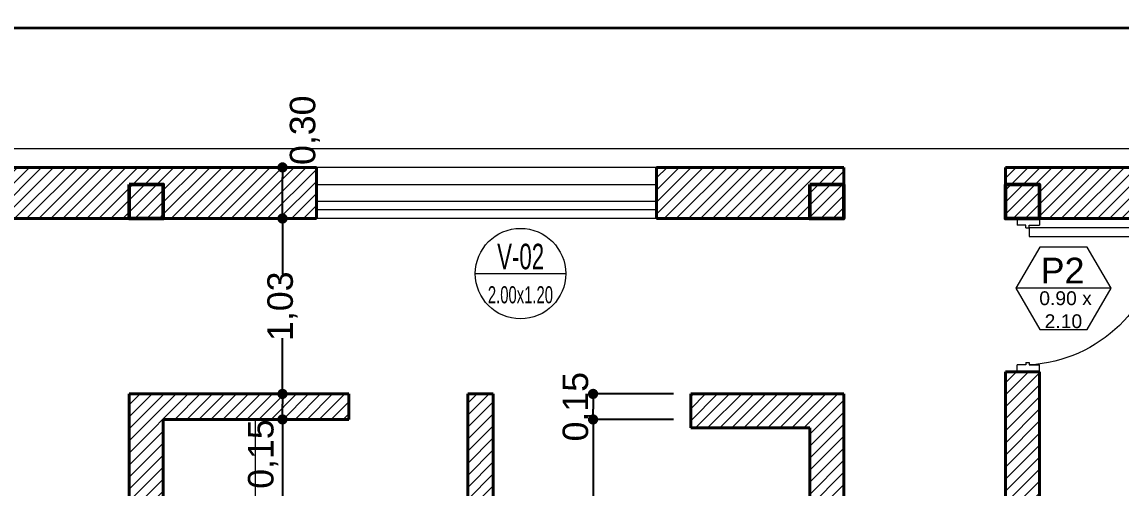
# Model space of a CAD drawing. Header units: millimetres. Extents: x 130 to 235, y 159 to 225.
# Drawn here: x 209.07 to 215.53, y 201.72 to 204.46 of the extents above; entities that cross this region are included whole.
import ezdxf
from ezdxf.enums import TextEntityAlignment as Align

# ---------------------------------------------------------------- set-up
doc = ezdxf.new("R2010")
doc.units = ezdxf.units.MM
doc.linetypes.add('ACAD_ISO10W100', pattern=[18.5, 12, -3, 0.5, -3])
for name, color, linetype, lineweight in [('015', 1, 'Continuous', 15), ('02', 5, 'Continuous', 20), ('A-SIMB-CARP', 7, 'Continuous', 13), ('A-SIMB-TEXT', 60, 'Continuous', 15), ('COLUMNAS', 3, 'Continuous', 50), ('COTAS', 151, 'Continuous', 5), ('EJES', 6, 'ACAD_ISO10W100', 35), ('hatch muro', 252, 'Continuous', 5), ('incendio', 1, 'Continuous', 5), ('MUROS', 7, 'Continuous', 40), ('Simbolos', 6, 'Continuous', 20), ('Textos Simb', 4, 'Continuous', 20)]:
    doc.layers.add(name, color=color, linetype=linetype, lineweight=lineweight)
doc.styles.add('REFE-SIM-01', font='swisscl.ttf', dxfattribs={"width": 0.9})
doc.styles.add('STYLE1', font='arial.ttf')
doc.dimstyles.new('ISO-25', dxfattribs={"dimtxt": 0.15, "dimasz": 0.06, "dimexe": 0, "dimexo": 0, "dimgap": 0, "dimtad": 0, "dimzin": 1, "dimtxsty": 'STYLE1', "dimblk": 'DOT', "dimcen": 2.5, "dimclrt": 5, "dimadec": 0, "dimazin": 0, "dimtfac": 1, "dimtmove": 2, "dimatfit": 3, "dimldrblk": 'DOT', "dimfxl": 1, "dimarcsym": 0})
pattern_1 = [(45, (-1047.780325, -271.0186), (-0.035355339, 0.035355339), [])]

# ---------------------------------------------------------------- blocks, each defined once
blk = doc.blocks.new('P090A')
at = {"linetype": 'Continuous'}
for p, q in [((0.914934, 0.000844), (0.914934, 0.015844)), ((0.914934, 0.015844), (0.954934, 0.015844)), ((1.814934, 0.015844), (1.774934, 0.015844)), ((1.814934, 0.000844), (1.814934, 0.015844)), ((0.969934, -0.044156), (0.954934, -0.044156)), ((0.969934, -0.044156), (0.954934, -0.044156)), ((0.954934, -0.064156), (0.954934, -0.114156)), ((0.969934, -0.064156), (0.954934, -0.064156)), ((1.759934, -0.044156), (1.774934, -0.044156)), ((1.759934, -0.064156), (1.774934, -0.064156)), ((1.774934, -0.064156), (1.774934, -0.114156)), ((0.914934, -0.099156), (0.914934, -0.114156)), ((0.914934, -0.114156), (0.954934, -0.114156)), ((1.814934, -0.114156), (1.774934, -0.114156)), ((1.814934, -0.099156), (1.814934, -0.114156))]:
    blk.add_line(p, q, dxfattribs=at)
for p, q in [((0.954934, -0.044156), (0.954934, 0.015844)), ((1.774934, -0.044156), (1.774934, 0.015844)), ((0.969934, -0.064156), (0.969934, -0.044156)), ((1.759934, -0.064156), (1.759934, -0.044156))]:
    blk.add_line(p, q)
blk.add_arc((1.782072, -0.091082), 0.828468, 94.995303, 176.752942, dxfattribs=at)
at = {"layer": '02', "linetype": 'Continuous'}
for p, q in [((1.709934, -0.044156), (1.709934, 0.73424)), ((1.709934, 0.73424), (1.759934, 0.73424)), ((1.759934, 0.73424), (1.759934, -0.044156)), ((1.759934, -0.044156), (1.709934, -0.044156))]:
    blk.add_line(p, q, dxfattribs=at)
blk = doc.blocks.new('Carp-simb')
blk.add_line((-0.177133, 0), (0.177133, 0))
blk.add_circle((0, 0), 0.177133)
at = {"layer": 'A-SIMB-TEXT', "style": 'REFE-SIM-01', "width": 0.85}
for tag, height, p in [('CARP-TIPO', 0.1, (-0.000756, 0.017038)), ('CARP-N', 0.096, (0, -0.116142))]:
    blk.add_attdef(tag, text='', height=height, dxfattribs=at).set_placement(p, align=Align.CENTER)
blk = doc.blocks.new('_DOT')
at = {"color": 0, "linetype": 'ByBlock', "lineweight": -2}
blk.add_line((-0.5, 0), (-1, 0), dxfattribs=at)
at = {"color": 0, "linetype": 'ByBlock', "const_width": 0.5}
blk.add_lwpolyline([(-0.25, 0, 1), (0.25, 0, 1)], format="xyb", close=True, dxfattribs=at)
blk = doc.blocks.new('*D54')
at = {"layer": 'COTAS', "color": 0, "lineweight": -2, "ltscale": 2}
for p, q in [((210.605002, 202.128021), (210.605002, 202.128021)), ((210.605002, 202.068021), (210.605002, 201.236055)), ((210.605002, 200.878021), (210.605002, 200.889855)), ((210.605002, 200.818021), (210.605002, 200.818021))]:
    blk.add_line(p, q, dxfattribs=at)
at = {"layer": 'Defpoints', "color": 0}
for p in [(210.605002, 202.128021), (210.605002, 202.128021), (210.605002, 200.818021)]:
    blk.add_point(p, dxfattribs=at)
at = {"layer": 'COTAS', "color": 0, "lineweight": -2, "xscale": 0.06, "yscale": 0.06, "zscale": 0.06}
for p, rotation in [((210.605002, 202.128021), 90), ((210.605002, 200.818021), 270)]:
    blk.add_blockref('_DOT', p, dxfattribs=dict(at, rotation=rotation))
at = {"layer": 'COTAS', "color": 5, "insert": (210.605002, 201.062955), "char_height": 0.15, "attachment_point": 5, "rotation": 90, "style": 'STYLE1'}
blk.add_mtext('1,31', dxfattribs=at)
blk = doc.blocks.new('*D55')
at = {"layer": 'COTAS', "color": 0, "lineweight": -2, "ltscale": 2}
for p, q in [((210.605002, 202.278021), (210.605002, 202.278021)), ((210.605002, 202.188021), (210.605002, 202.218021)), ((210.605002, 202.128021), (210.605002, 202.128021))]:
    blk.add_line(p, q, dxfattribs=at)
at = {"layer": 'Defpoints', "color": 0}
for p in [(210.605002, 202.278021), (210.605002, 202.278021), (210.605002, 202.128021)]:
    blk.add_point(p, dxfattribs=at)
at = {"layer": 'COTAS', "color": 0, "lineweight": -2, "xscale": 0.06, "yscale": 0.06, "zscale": 0.06}
for p, rotation in [((210.605002, 202.278021), 90), ((210.605002, 202.128021), 270)]:
    blk.add_blockref('_DOT', p, dxfattribs=dict(at, rotation=rotation))
at = {"layer": 'COTAS', "color": 5, "insert": (210.491122, 201.924784), "char_height": 0.15, "attachment_point": 5, "rotation": 90, "style": 'STYLE1'}
blk.add_mtext('0,15', dxfattribs=at)
blk = doc.blocks.new('*D56')
at = {"layer": 'COTAS', "color": 0, "lineweight": -2, "ltscale": 2}
for p, q in [((210.605002, 203.308021), (210.605002, 203.308021)), ((210.605002, 203.248021), (210.605002, 202.980596)), ((210.605002, 202.338021), (210.605002, 202.605446)), ((210.605002, 202.278021), (210.605002, 202.278021))]:
    blk.add_line(p, q, dxfattribs=at)
at = {"layer": 'Defpoints', "color": 0}
for p in [(210.605002, 203.308021), (210.605002, 203.308021), (210.605002, 202.278021)]:
    blk.add_point(p, dxfattribs=at)
at = {"layer": 'COTAS', "color": 0, "lineweight": -2, "xscale": 0.06, "yscale": 0.06, "zscale": 0.06}
for p, rotation in [((210.605002, 203.308021), 90), ((210.605002, 202.278021), 270)]:
    blk.add_blockref('_DOT', p, dxfattribs=dict(at, rotation=rotation))
at = {"layer": 'COTAS', "color": 5, "insert": (210.605002, 202.793021), "char_height": 0.15, "attachment_point": 5, "rotation": 90, "style": 'STYLE1'}
blk.add_mtext('1,03', dxfattribs=at)
blk = doc.blocks.new('*D57')
at = {"layer": 'COTAS', "color": 0, "lineweight": -2, "ltscale": 2}
for p, q in [((210.605002, 203.608021), (210.605002, 203.608021)), ((210.605002, 203.368021), (210.605002, 203.548021)), ((210.605002, 203.308021), (210.605002, 203.308021))]:
    blk.add_line(p, q, dxfattribs=at)
at = {"layer": 'Defpoints', "color": 0}
for p in [(210.605002, 203.608021), (210.605002, 203.608021), (210.605002, 203.308021)]:
    blk.add_point(p, dxfattribs=at)
at = {"layer": 'COTAS', "color": 0, "lineweight": -2, "xscale": 0.06, "yscale": 0.06, "zscale": 0.06}
for p, rotation in [((210.605002, 203.608021), 90), ((210.605002, 203.308021), 270)]:
    blk.add_blockref('_DOT', p, dxfattribs=dict(at, rotation=rotation))
at = {"layer": 'COTAS', "color": 5, "insert": (210.736836, 203.826231), "char_height": 0.15, "attachment_point": 5, "rotation": 90, "style": 'STYLE1'}
blk.add_mtext('0,30', dxfattribs=at)
blk = doc.blocks.new('*D60')
at = {"layer": 'COTAS', "color": 0, "lineweight": -2, "ltscale": 2}
for p, q in [((212.904152, 202.278021), (212.430441, 202.278021)), ((212.430441, 202.218021), (212.430441, 202.188021)), ((212.904152, 202.128021), (212.430441, 202.128021))]:
    blk.add_line(p, q, dxfattribs=at)
at = {"layer": 'Defpoints', "color": 0}
for p in [(212.904152, 202.278021), (212.430441, 202.128021), (212.904152, 202.128021)]:
    blk.add_point(p, dxfattribs=at)
at = {"layer": 'COTAS', "color": 0, "lineweight": -2, "xscale": 0.06, "yscale": 0.06, "zscale": 0.06}
for p, rotation in [((212.430441, 202.278021), 90), ((212.430441, 202.128021), 270)]:
    blk.add_blockref('_DOT', p, dxfattribs=dict(at, rotation=rotation))
at = {"layer": 'COTAS', "color": 5, "insert": (212.340366, 202.203021), "char_height": 0.15, "attachment_point": 5, "rotation": 90, "style": 'STYLE1'}
blk.add_mtext('0,15', dxfattribs=at)
blk = doc.blocks.new('*D61')
at = {"layer": 'COTAS', "color": 0, "lineweight": -2, "ltscale": 2}
for p, q in [((212.430441, 202.128021), (212.430441, 202.128021)), ((212.430441, 202.068021), (212.430441, 201.029071)), ((212.430441, 199.598021), (212.430441, 200.636971)), ((212.430441, 199.538021), (212.430441, 199.538021))]:
    blk.add_line(p, q, dxfattribs=at)
at = {"layer": 'Defpoints', "color": 0}
for p in [(212.430441, 202.128021), (212.430441, 199.538021), (212.430441, 199.538021)]:
    blk.add_point(p, dxfattribs=at)
at = {"layer": 'COTAS', "color": 0, "lineweight": -2, "xscale": 0.06, "yscale": 0.06, "zscale": 0.06}
for p, rotation in [((212.430441, 202.128021), 90), ((212.430441, 199.538021), 270)]:
    blk.add_blockref('_DOT', p, dxfattribs=dict(at, rotation=rotation))
at = {"layer": 'COTAS', "color": 5, "insert": (212.430441, 200.833021), "char_height": 0.15, "attachment_point": 5, "rotation": 90, "style": 'STYLE1'}
blk.add_mtext('2,59', dxfattribs=at)

msp = doc.modelspace()

# ---------------------------------------------------------------- hatches: boundary and pattern name
at = {"layer": 'hatch muro', "ltscale": 2}
h = msp.add_hatch(dxfattribs=at)
h.set_pattern_fill('ANSI31', color=256, scale=0.4)
h.set_pattern_definition(pattern_1)
h.paths.add_polyline_path([(212.8042, 203.608), (213.9042, 203.608), (213.9042, 203.508), (213.7042, 203.508), (213.7042, 203.308), (212.8042, 203.308)])
h.paths.add_polyline_path([(213.7042, 203.508), (213.9042, 203.508), (213.9042, 203.308), (213.7042, 203.308)])
h.paths.add_polyline_path([(214.8542, 203.508), (215.0542, 203.508), (215.0542, 203.308), (214.8542, 203.308)])
h.paths.add_polyline_path([(214.8542, 203.608), (216.3842, 203.608), (216.3842, 203.308), (215.0542, 203.308), (215.0542, 203.508), (214.8542, 203.508)])
h.paths.add_polyline_path([(218.3842, 203.608), (219.7142, 203.608), (219.7142, 203.438), (219.7142, 203.308), (218.3842, 203.308)])
h.paths.add_polyline_path([(220.5142, 203.308), (220.7142, 203.308), (220.7142, 202.023), (220.5142, 202.023)])
h.paths.add_polyline_path([(220.5142, 203.508), (220.7142, 203.508), (220.7142, 203.308), (220.5142, 203.308)])
h.paths.add_polyline_path([(220.5142, 204.638), (220.6442, 204.638), (220.7142, 204.638), (220.7142, 203.508), (220.5142, 203.508)])
h.paths.add_polyline_path([(215.2002, 199.058), (215.4702, 199.058), (215.4702, 198.638), (215.2002, 198.638)])
h.paths.add_polyline_path([(213.0042, 202.278), (213.9042, 202.278), (213.9042, 199.538), (213.0042, 199.538), (213.0042, 199.738), (213.7042, 199.738), (213.7042, 202.078), (213.0042, 202.078)])
h.paths.add_polyline_path([(220.2442, 199.058), (220.5142, 199.058), (220.5142, 198.638), (220.2442, 198.638)])
h.paths.add_polyline_path([(210.1562, 199.058), (210.4262, 199.058), (210.4262, 198.638), (210.1562, 198.638)])
h.paths.add_polyline_path([(205.1122, 199.058), (205.3822, 199.058), (205.3822, 198.638), (205.1122, 198.638)])
h.paths.add_polyline_path([(205.1122, 203.508), (205.3122, 203.508), (205.3122, 203.308), (205.1122, 203.308)])
h.paths.add_polyline_path([(209.7042, 203.508), (209.9042, 203.508), (209.9042, 203.308), (209.7042, 203.308)])
h = msp.add_hatch(dxfattribs=at)
h.set_pattern_fill('ANSI31', color=256, scale=0.4)
h.set_pattern_definition(pattern_1)
h.paths.add_polyline_path([(199.7242, 203.608), (210.8042, 203.608), (210.8042, 203.308), (209.9042, 203.308), (209.9042, 203.508), (209.7042, 203.508), (209.7042, 203.308), (205.3122, 203.308), (205.3122, 203.508), (205.1122, 203.508), (205.1122, 203.308), (199.9242, 203.308), (199.9242, 203.508), (199.7242, 203.508)])
h = msp.add_hatch(dxfattribs=at)
h.set_pattern_fill('ANSI31', color=256, scale=0.4)
h.set_pattern_definition(pattern_1)
h.paths.add_polyline_path([(220.7142, 199.923), (220.5142, 199.923), (220.5142, 198.638), (220.2442, 198.638), (215.0542, 198.638), (215.0542, 202.408), (214.8542, 202.408), (214.8542, 198.638), (211.8442, 198.638), (211.8442, 202.278), (211.6942, 202.278), (211.6942, 198.638), (209.9042, 198.638), (209.9042, 200.618), (210.9942, 200.618), (210.9942, 200.818), (209.9042, 200.818), (209.9042, 202.128), (210.9942, 202.128), (210.9942, 202.278), (209.7042, 202.278), (209.7042, 198.638), (199.9242, 198.638), (199.9242, 203.308), (199.7242, 203.308), (199.7242, 198.638), (189.2618, 198.638), (189.2618, 198.438), (220.7142, 198.438)])
h = msp.add_hatch(dxfattribs=at)
h.set_pattern_fill('ANSI31', color=256, scale=0.4)
h.set_pattern_definition(pattern_1)
h.paths.add_polyline_path([(215.0542, 202.408), (214.8542, 202.408), (214.8542, 198.638), (215.0542, 198.638)])
h.paths.add_polyline_path([(211.8442, 202.278), (211.6942, 202.278), (211.6942, 198.638), (211.8442, 198.638)])
h.paths.add_polyline_path([(210.9942, 200.818), (209.9042, 200.818), (209.9042, 202.128), (210.9942, 202.128), (210.9942, 202.278), (209.7042, 202.278), (209.7042, 198.638), (209.9042, 198.638), (209.9042, 200.618), (210.9942, 200.618), (210.9942, 200.633)])

# ---------------------------------------------------------------- linework, layer by layer
at = {"layer": '015'}
for p, q in [((212.8042, 203.608), (210.8042, 203.608)), ((212.8042, 203.408), (210.8042, 203.408)), ((212.8042, 203.308), (210.8042, 203.308))]:
    msp.add_line(p, q, dxfattribs=at)
at = {"layer": '015', "ltscale": 2}
msp.add_line((210.4442, 202.128), (210.4442, 200.818), dxfattribs=at)
at = {"layer": '02'}
for p, q in [((210.8042, 203.508), (212.8042, 203.508)), ((212.8042, 203.358), (210.8042, 203.358))]:
    msp.add_line(p, q, dxfattribs=at)
at = {"layer": 'COLUMNAS', "ltscale": 2}
for points in [[(209.7042, 203.508), (209.9042, 203.508), (209.9042, 203.308), (209.7042, 203.308)], [(213.7042, 203.508), (213.9042, 203.508), (213.9042, 203.308), (213.7042, 203.308)], [(214.8542, 203.508), (215.0542, 203.508), (215.0542, 203.308), (214.8542, 203.308)]]:
    msp.add_lwpolyline(points, close=True, dxfattribs=at)
at = {"layer": 'EJES', "ltscale": 2}
msp.add_line((199.7242, 204.428), (220.5142, 204.428), dxfattribs=at)
at = {"layer": 'incendio', "ltscale": 2}
msp.add_line((199.6041, 203.7186), (220.8448, 203.7186), dxfattribs=at)
at = {"layer": 'MUROS', "ltscale": 2}
for p, q in [((199.7242, 203.608), (210.8042, 203.608)), ((210.8042, 203.308), (210.8042, 203.608)), ((212.8042, 203.608), (213.9042, 203.608)), ((212.8042, 203.308), (212.8042, 203.608)), ((213.9042, 203.308), (213.9042, 203.608)), ((214.8542, 203.608), (216.3842, 203.608)), ((214.8542, 203.308), (214.8542, 203.608)), ((199.9242, 203.308), (210.8042, 203.308)), ((212.8042, 203.308), (213.9042, 203.308)), ((214.8542, 203.308), (216.3842, 203.308)), ((214.8542, 202.408), (214.8542, 198.638)), ((215.0542, 202.408), (214.8542, 202.408)), ((215.0542, 202.408), (215.0542, 198.638)), ((209.7042, 202.278), (209.7042, 198.638)), ((209.7042, 202.278), (210.9942, 202.278)), ((210.9942, 202.128), (210.9942, 202.278)), ((211.6942, 202.278), (211.6942, 198.638)), ((211.8442, 202.278), (211.6942, 202.278)), ((211.8442, 202.278), (211.8442, 198.638)), ((213.6042, 202.278), (213.0042, 202.278)), ((213.0042, 202.078), (213.0042, 202.278)), ((213.6042, 202.278), (213.9042, 202.278)), ((213.9042, 202.278), (213.9042, 199.538)), ((209.9042, 202.128), (209.9042, 200.818)), ((209.9042, 202.128), (210.9942, 202.128)), ((213.7042, 202.078), (213.0042, 202.078)), ((213.7042, 202.078), (213.7042, 199.738))]:
    msp.add_line(p, q, dxfattribs=at)
at = {"layer": 'Simbolos'}
msp.add_line((215.4752, 202.8985), (214.9163, 202.8985), dxfattribs=at)
msp.add_lwpolyline([(215.3355, 202.6565), (215.4752, 202.8985), (215.3355, 203.1405), (215.0561, 203.1405), (214.9163, 202.8985), (215.0561, 202.6565)], close=True, dxfattribs=at)

# ---------------------------------------------------------------- block references
at = {"layer": '015', "xscale": -1, "rotation": 270.000026}
msp.add_blockref('P090A', (215.0383, 201.4931), dxfattribs=at)
at = {"layer": 'A-SIMB-CARP'}
ref = msp.add_blockref('Carp-simb', (212.004, 202.9843), dxfattribs=dict(at, xscale=1.5, yscale=1.5, zscale=1.5))
ref.add_attrib('CARP-TIPO', 'V-02', dxfattribs={"layer": 'A-SIMB-TEXT', "height": 0.15, "style": 'REFE-SIM-01', "width": 0.85}).set_placement((212.0048, 203.0099), align=Align.CENTER)
ref.add_attrib('CARP-N', '2.00x1.20', dxfattribs={"layer": 'A-SIMB-TEXT', "height": 0.1, "style": 'REFE-SIM-01', "width": 0.85}).set_placement((212.0036, 202.8101), align=Align.CENTER)

# ---------------------------------------------------------------- texts
at = {"layer": 'Textos Simb', "style": 'STYLE1'}
msp.add_text('P2', height=0.15116, dxfattribs=at).set_placement((215.0607, 202.9267))
at = {"layer": 'Textos Simb', "insert": (215.0532, 202.8806), "char_height": 0.08112, "width": 0.409034, "attachment_point": 1, "style": 'STYLE1'}
msp.add_mtext('0.90 x \\P 2.10', dxfattribs=at)

# ---------------------------------------------------------------- dimensions: what is measured, and where the dimension line sits
at = {"layer": 'COTAS', "ltscale": 2}
for base, p1, p2, picture, middle in [((210.605, 203.608), (210.605, 203.308), (210.605, 203.608), '*D57', (210.7368, 203.8262)), ((210.605, 202.278), (210.605, 202.128), (210.605, 202.278), '*D55', (210.4911, 201.9248)), ((210.605, 202.128), (210.605, 200.818), (210.605, 202.128), '*D54', (210.605, 201.063))]:
    dim = msp.add_linear_dim(base=base, p1=p1, p2=p2, angle=90, dimstyle='ISO-25', override={"dimfxl": 0.18}, dxfattribs=at)
    dim.commit()
    dim.dimension.update_dxf_attribs({"geometry": picture, "text_midpoint": middle, "dimtype": 161})
for p1, p2, distance, picture, middle in [((210.605, 202.278), (210.605, 203.308), 0, '*D56', (210.605, 202.793)), ((212.9042, 202.278), (212.9042, 202.128), -0.4737, '*D60', (212.3404, 202.203)), ((212.4304, 202.128), (212.4304, 199.538), 0, '*D61', (212.4304, 200.833))]:
    dim = msp.add_aligned_dim(p1=p1, p2=p2, distance=distance, dimstyle='ISO-25', override={"dimfxl": 0.18}, dxfattribs=at)
    dim.commit()
    dim.dimension.update_dxf_attribs({"geometry": picture, "text_midpoint": middle})

doc.saveas('drawing.dxf')
